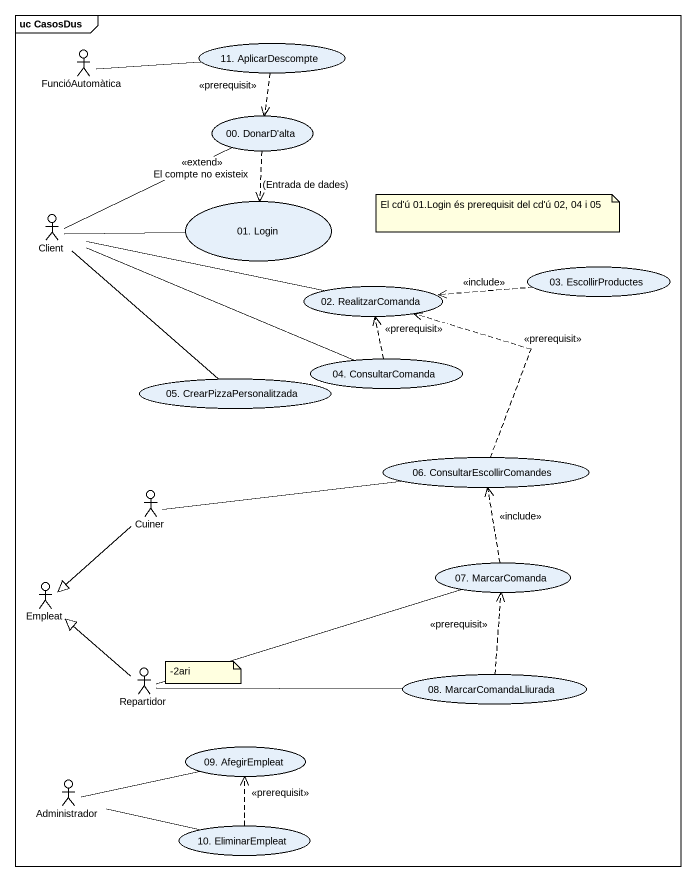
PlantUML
@startuml
mainframe uc CasosDus
usecase "11. AplicarDescompte" as u11_AplicarDescompte
actor FuncióAutomàtica
usecase "00. DonarD'alta" as u00_DonarD_alta
actor Client
usecase "01. Login" as u01_Login
usecase "02. RealitzarComanda" as u02_RealitzarComanda
usecase "03. EscollirProductes" as u03_EscollirProductes
usecase "05. CrearPizzaPersonalitzada" as u05_CrearPizzaPersonalitzada
usecase "04. ConsultarComanda" as u04_ConsultarComanda
usecase "06. ConsultarEscollirComandes" as u06_ConsultarEscollirComandes
actor Cuiner
actor Empleat
usecase "07. MarcarComanda" as u07_MarcarComanda
actor Repartidor
usecase "08. MarcarComandaLliurada" as u08_MarcarComandaLliurada
usecase "09. AfegirEmpleat" as u09_AfegirEmpleat
actor Administrador
usecase "10. EliminarEmpleat" as u10_EliminarEmpleat
u11_AplicarDescompte ..> u00_DonarD_alta : <<prerequisit>>
FuncióAutomàtica -right- u11_AplicarDescompte
u00_DonarD_alta ..> u01_Login : <<extend>> El compte no existeix\n(Entrada de dades)
Client -right- u00_DonarD_alta
Client -right- u01_Login
Client -right- u02_RealitzarComanda
Client -- u05_CrearPizzaPersonalitzada
Client -right- u04_ConsultarComanda
u03_EscollirProductes .left.> u02_RealitzarComanda : <<include>>
u04_ConsultarComanda .up.> u02_RealitzarComanda : <<prerequisit>>
u06_ConsultarEscollirComandes .up.> u02_RealitzarComanda : <<prerequisit>>
Cuiner -right- u06_ConsultarEscollirComandes
Cuiner --|> Empleat
u07_MarcarComanda .up.> u06_ConsultarEscollirComandes : <<include>>
Repartidor -up-|> Empleat
Repartidor -right- u07_MarcarComanda
Repartidor -right- u08_MarcarComandaLliurada
u08_MarcarComandaLliurada .up.> u07_MarcarComanda : <<prerequisit>>
Administrador -right- u09_AfegirEmpleat
Administrador -right- u10_EliminarEmpleat
u10_EliminarEmpleat .up.> u09_AfegirEmpleat : <<prerequisit>>
note as N1
  El cd'ú 01.Login és prerequisit del cd'ú 02, 04 i 05
end note
note as N2
  -2ari
end note
@enduml
